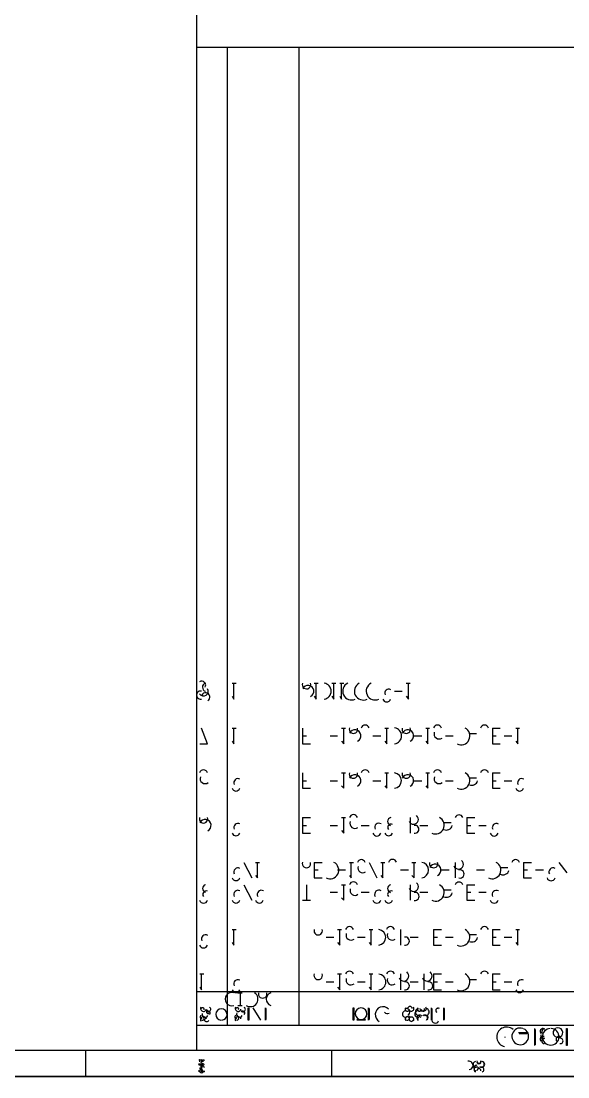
# Model space of a CAD drawing. Header units: millimetres. Extents: x 6 to 1147, y -20 to 811.
# Drawn here: x 762.1 to 943.8, y 30.5 to 381.3 of the extents above; entities that cross this region are included whole.
import ezdxf

# ---------------------------------------------------------------- set-up
doc = ezdxf.new("R2010")
doc.units = ezdxf.units.MM
for name, color, linetype in [('ARCS', 4, 'Continuous'), ('CURVES', 6, 'Continuous'), ('LINES', 7, 'Continuous'), ('RECTANGLES', 3, 'Continuous')]:
    doc.layers.add(name, color=color, linetype=linetype)

msp = doc.modelspace()

# ---------------------------------------------------------------- linework, layer by layer
at = {"layer": 'ARCS'}
for centre, radius, start, end in [((625.06, 268.06), 156.18, 270.022, 270.022), ((822.07, 160.63), 1.37, 331.8584, 119.5778), ((821.74, 157.39), 1.35, 77.4712, 283.0919), ((822.73, 158.68), 1.56, 213.0707, 31.8908), ((823.39, 156.73), 1.41, 301.866, 152.9279), ((823.72, 159.97), 1.37, 105.5928, 255.0686), ((856.93, 160.84), 1.4, 159.5901, 19.5731), ((857.44, 158.68), 1.93, 296.5651, 154.9831), ((862.48, 158.68), 2.66, 277.7652, 82.2348), ((871.9, 158.68), 2.93, 115.5139, 295.5139), ((875.8, 158.68), 2.95, 116.5651, 296.5651), ((879.7, 158.68), 2.93, 115.5139, 295.5139), ((884.26, 158.05), 1.32, 57.8477, 206.5651), ((883.6, 156.52), 1.4, 199.9831, 340.0169), ((876.43, 146.02), 1.39, 18.0343, 162.7185), ((900.49, 146.02), 1.39, 17.2815, 161.9657), ((916.12, 146.02), 1.39, 17.6501, 162.3499), ((872.53, 146.02), 1.39, 161.9657, 17.2815), ((873.04, 143.83), 1.98, 295.3879, 154.204), ((885.88, 143.83), 2.66, 277.8533, 82.321), ((890.11, 146.02), 1.39, 162.7185, 18.0343), ((890.59, 143.83), 1.99, 294.5901, 154.5731), ((901, 144.46), 1.67, 159.8637, 306.3844), ((908.32, 143.8), 2.95, 243.4349, 63.4349), ((822.73, 131.14), 1.39, 17.2815, 161.9657), ((823.24, 129.61), 1.66, 159.0265, 307.1169), ((872.53, 131.14), 1.39, 161.9657, 17.2815), ((873.04, 128.95), 1.98, 295.3879, 154.204), ((876.43, 131.14), 1.39, 18.0343, 162.7185), ((885.88, 128.98), 2.6, 277.9435, 82.0565), ((890.11, 131.14), 1.39, 162.7185, 18.0343), ((890.59, 128.95), 1.99, 294.5901, 154.5731), ((900.49, 131.14), 1.39, 17.2815, 161.9657), ((901, 129.61), 1.66, 159.0265, 307.1169), ((908.32, 128.98), 2.9, 242.9044, 62.9044), ((916.12, 131.14), 1.39, 17.6501, 162.3499), ((833.5, 126.82), 1.33, 198.4349, 341.5651), ((834.13, 128.29), 1.33, 59.0362, 206.0296), ((911.89, 129.43), 1.99, 246.413, 344.1975), ((927.82, 126.82), 1.33, 198.4349, 341.5651), ((928.45, 128.29), 1.33, 59.0362, 206.0296), ((822.73, 116.26), 1.39, 161.9657, 17.2815), ((823.24, 114.07), 1.98, 295.3879, 154.204), ((872.53, 116.26), 1.39, 17.2815, 161.9657), ((885.22, 115.39), 1.35, 102.5288, 256.9081), ((892.54, 116.05), 1.58, 199.9037, 53.3929), ((899.86, 114.1), 2.87, 243.9704, 63.9704), ((907.66, 116.26), 1.33, 18.4349, 161.5651), ((834.13, 113.41), 1.33, 59.0362, 206.0296), ((873.04, 114.73), 1.66, 159.0265, 307.1169), ((880.99, 113.41), 1.37, 56.6894, 205.0169), ((885.04, 113.41), 1.1, 65.4328, 216.8699), ((893.02, 112.78), 1.3, 256.6075, 103.3925), ((903.43, 114.55), 2.03, 245.0715, 344.7449), ((920.02, 113.41), 1.32, 57.8477, 206.5651), ((833.5, 111.94), 1.33, 198.4349, 341.5651), ((880.33, 111.94), 1.39, 198.0343, 342.7185), ((884.26, 111.94), 1.33, 198.4349, 341.5651), ((919.36, 111.94), 1.39, 197.6501, 342.3499), ((856.93, 101.38), 1.39, 161.9657, 17.2815), ((864.76, 99.22), 2.9, 242.9044, 62.9044), ((875.14, 101.38), 1.33, 18.4349, 161.5651), ((885.55, 101.38), 1.39, 18.0343, 162.7185), ((894.94, 99.22), 2.6, 276.6325, 83.3675), ((899.2, 101.38), 1.39, 162.3499, 17.6501), ((907.48, 101.17), 1.63, 199.29, 51.3402), ((918.7, 99.22), 2.87, 243.9704, 63.9704), ((926.5, 101.38), 1.33, 18.4349, 161.5651), ((834.13, 98.59), 1.37, 60.4222, 208.1416), ((875.62, 99.91), 1.58, 160.0963, 306.6071), ((899.68, 99.22), 1.97, 295.7693, 153.4349), ((907.96, 97.93), 1.37, 255.0686, 105.5928), ((922.27, 99.67), 2.03, 245.0715, 344.7449), ((938.89, 98.59), 1.37, 60.4222, 208.1416), ((833.5, 97.06), 1.33, 198.4349, 341.5651), ((872.53, 93.94), 1.39, 17.2815, 161.9657), ((892.54, 93.73), 1.58, 199.9037, 53.3929), ((907.66, 93.94), 1.33, 18.4349, 161.5651), ((938.23, 97.06), 1.39, 197.2815, 341.9657), ((823.72, 93.1), 1.31, 105.9454, 254.0546), ((823.57, 91.15), 1.14, 65.3231, 220.4261), ((834.13, 91.15), 1.37, 60.4222, 208.1416), ((841.93, 91.15), 1.37, 60.4222, 208.1416), ((873.04, 92.47), 1.63, 160.71, 308.6598), ((880.99, 91.15), 1.41, 58.134, 207.0721), ((885.04, 91.15), 1.15, 66.6148, 219.4007), ((885.22, 93.1), 1.3, 103.3925, 256.6075), ((893.02, 90.49), 1.35, 257.4712, 103.0919), ((899.86, 91.78), 2.87, 243.9704, 63.9704), ((903.43, 92.23), 2.03, 245.0715, 344.7449), ((920.02, 91.15), 1.36, 59.2645, 208.706), ((822.73, 89.62), 1.39, 198.0343, 342.7185), ((833.5, 89.62), 1.33, 198.4349, 341.5651), ((841.3, 89.62), 1.33, 198.4349, 341.5651), ((880.33, 89.62), 1.39, 198.0343, 342.7185), ((884.26, 89.62), 1.33, 198.4349, 341.5651), ((919.36, 89.62), 1.39, 197.6501, 342.3499), ((823.39, 76.3), 1.42, 58.815, 206.0535), ((860.83, 79.06), 1.39, 162.7185, 18.0343), ((871.24, 79.06), 1.39, 17.6501, 162.3499), ((871.72, 77.59), 1.63, 160.71, 308.6598), ((880.66, 76.9), 2.6, 276.6325, 83.3675), ((884.89, 79.06), 1.39, 17.2815, 161.9657), ((885.4, 77.59), 1.63, 160.71, 308.6598), ((908.32, 76.9), 2.9, 242.9044, 62.9044), ((916.12, 79.06), 1.39, 17.6501, 162.3499), ((822.73, 74.74), 1.39, 198.0343, 342.7185), ((889.78, 75.64), 1.35, 257.1957, 102.8043), ((911.89, 77.35), 1.99, 246.413, 344.1975), ((860.83, 64.24), 1.4, 160.4269, 20.4099), ((871.24, 64.24), 1.4, 19.9831, 160.0169), ((871.72, 62.71), 1.63, 160.71, 308.6598), ((880.66, 62.05), 2.66, 276.4108, 83.4431), ((884.89, 64.24), 1.4, 19.5731, 159.5901), ((885.4, 62.71), 1.63, 160.71, 308.6598), ((889.27, 64.03), 1.66, 200.6589, 53.8807), ((897.07, 64.03), 1.66, 200.6589, 53.8807), ((908.32, 62.08), 2.95, 243.4349, 63.4349), ((916.12, 64.24), 1.4, 19.9831, 160.0169), ((834.13, 61.42), 1.38, 61.0736, 207.0956), ((889.78, 60.76), 1.35, 257.1957, 102.8043), ((897.58, 60.76), 1.35, 257.1957, 102.8043), ((928.45, 61.42), 1.38, 61.0736, 207.0956), ((832.12, 56.38), 2.22, 71.0754, 288.9246), ((833.5, 59.86), 1.33, 198.4349, 341.5651), ((838.3, 56.38), 2.51, 236.6894, 56.6894), ((842.38, 58.12), 1.43, 165.3791, 14.6209), ((845.74, 56.38), 2.2, 107.4472, 252.5528), ((927.82, 59.86), 1.33, 198.4349, 341.5651), ((822.7, 53.23), 0.957, 153.4349, 348.3664), ((822.4, 52.99), 0.513, 336.3706, 162.646), ((824.32, 52.15), 0.632, 115.2011, 279.8658), ((824.35, 52.93), 0.788, 218.991, 64.44), ((828.64, 51.25), 1.89, 273.1364, 265.684), ((834.22, 53.23), 0.957, 153.4349, 348.3664), ((833.92, 52.99), 0.513, 336.3706, 162.646), ((835.84, 52.93), 0.783, 220.3645, 62.4472), ((840.52, 53.32), 1.33, 174.2894, 184.7636), ((844.42, 53.32), 1.15, 173.2902, 185.4403), ((875.08, 51.52), 1.92, 93.5763, 86.4237), ((878.74, 53.32), 1.15, 173.2902, 185.4403), ((882.37, 51.25), 2.6, 44.1048, 241.8868), ((890.41, 52.99), 0.68, 131.4237, 318.5763), ((890.17, 52.09), 1.13, 291.5014, 100.1755), ((891.34, 53.14), 0.782, 4.3987, 175.6013), ((891.82, 53.23), 0.845, 193.134, 30.5792), ((894.25, 52.09), 1.13, 100.1755, 291.5014), ((894.49, 52.99), 0.68, 131.4237, 318.5763), ((895.42, 53.14), 0.782, 175.6013, 4.3987), ((895.9, 53.23), 0.845, 193.134, 30.5792), ((896.59, 52.09), 1.13, 248.4986, 79.8245), ((900.58, 52.57), 0.672, 66.5014, 239.5345), ((900.73, 52.6), 0.784, 61.5571, 233.1301), ((903.64, 53.32), 1.09, 172.875, 185.7106), ((822.07, 50.47), 0.514, 106.3895, 295.0169), ((822.7, 49.54), 0.961, 10.008, 208.3008), ((822.37, 49.87), 0.569, 244.9831, 37.4054), ((823.21, 51.28), 0.969, 158.8387, 337.5206), ((823.75, 49.66), 0.766, 168.3106, 332.2415), ((824.23, 51.73), 0.68, 311.4237, 138.5763), ((833.59, 50.47), 0.514, 106.3895, 295.0169), ((834.22, 49.57), 0.957, 11.6336, 206.5651), ((833.89, 49.9), 0.531, 243.4349, 30.4655), ((834.7, 51.34), 0.993, 154.9831, 334.9831), ((835.75, 51.73), 0.68, 311.4237, 138.5763), ((844.42, 49.48), 1.15, 174.5597, 186.7098), ((843.94, 51.4), 0.553, 167.4712, 192.5288), ((878.74, 49.48), 1.15, 174.5597, 186.7098), ((878.32, 51.4), 0.612, 168.6901, 191.3099), ((883.81, 52.66), 1.12, 216.6071, 303.1785), ((889.9, 51.4), 1.08, 86.8202, 273.1798), ((890.41, 49.81), 0.68, 41.4237, 228.5763), ((890.41, 50.14), 0.822, 240.0184, 46.6366), ((891.82, 49.57), 0.845, 329.4208, 166.866), ((891.79, 49.72), 0.748, 172.1467, 337.1663), ((893.98, 51.4), 1.08, 86.8202, 273.1798), ((894.55, 50.14), 0.904, 38.047, 236.8215), ((894.49, 49.81), 0.68, 41.4237, 228.5763), ((896.29, 50.14), 0.904, 303.1785, 141.953), ((896.65, 50.2), 0.784, 298.4429, 126.8699), ((899.74, 49.57), 1.19, 171.3475, 336.5713), ((903.64, 49.48), 1.09, 174.2894, 187.125), ((903.22, 51.4), 0.553, 167.4712, 192.5288), ((923.47, 43.78), 3.29, 49.9554, 257.4067), ((928, 43.99), 2.78, 72.4201, 66.3295), ((935.59, 45.61), 0.983, 70.4633, 220.0303), ((935.98, 45.61), 0.823, 79.0459, 244.5367), ((938.14, 43.84), 2.77, 93.5763, 86.0995), ((940.54, 45.22), 1.59, 123.1113, 115.56), ((923.68, 43.72), 0.849, 171.8699, 188.1301), ((935.59, 42.97), 0.983, 70.4633, 220.0303), ((935.65, 44.08), 0.865, 149.3493, 310.3645), ((936.04, 42.46), 0.908, 97.5946, 262.4054), ((940.87, 42.97), 0.983, 70.4633, 220.0303), ((941.32, 42.46), 0.908, 262.4054, 97.5946), ((821.62, 35.62), 0.543, 341.5651, 144.4623), ((821.98, 35.5), 0.663, 5.1944, 174.8056), ((822.73, 35.2), 0.877, 65.0952, 226.4688), ((910.9, 34.33), 1.4, 276.9811, 103.0919), ((913.27, 34.69), 0.936, 99.1623, 290.7723), ((914.26, 35.68), 0.671, 169.6952, 10.3048), ((914.26, 35.5), 0.663, 174.8056, 5.1944), ((915.07, 34.69), 0.953, 245.8545, 77.2756), ((915.25, 34.69), 0.936, 249.2277, 80.8377), ((821.14, 33.04), 0.539, 249.444, 57.9946), ((821.38, 34.09), 0.687, 324.1623, 126.3844), ((821.38, 33.79), 0.624, 306.3844, 109.44), ((821.68, 32.74), 0.575, 221.1859, 20.556), ((822.04, 32.44), 0.612, 191.3099, 348.6901), ((822.43, 34.12), 0.654, 40.1009, 205.2011), ((822.76, 33.31), 0.984, 122.6192, 282.875), ((822.43, 34.33), 0.595, 30.0686, 196.3895), ((822.97, 33.31), 0.94, 113.7495, 278.1301), ((913.42, 33.43), 0.934, 70.9744, 259.0459), ((913.51, 32.92), 0.877, 46.4688, 245.0952), ((914.26, 32.62), 0.663, 354.8056, 185.1944), ((915.01, 32.92), 0.877, 294.9048, 133.5312)]:
    msp.add_arc(centre, radius, start, end, dxfattribs=at)
at = {"layer": 'CURVES'}
for p, q in [((832.84, 156.04), (832.84, 161.32)), ((860.2, 156.04), (860.2, 161.32)), ((866.08, 156.04), (866.08, 161.32)), ((868.6, 156.04), (868.6, 161.32)), ((890.8, 156.04), (890.8, 161.32)), ((832.24, 157), (832.84, 156.04)), ((859.48, 157), (860.2, 156.04)), ((865.36, 157), (866.08, 156.04)), ((868, 157), (868.6, 156.04)), ((890.08, 157), (890.8, 156.04)), ((824.08, 141.16), (822.04, 146.44)), ((832.84, 141.16), (832.84, 146.44)), ((855.64, 146.44), (855.64, 141.16)), ((869.32, 141.16), (869.32, 146.44)), ((883.6, 141.16), (883.6, 146.44)), ((897.28, 141.16), (897.28, 146.44)), ((918.76, 146.44), (918.76, 141.16)), ((927.16, 141.16), (927.16, 146.44)), ((821.44, 141.16), (824.08, 141.16)), ((832.24, 142.12), (832.84, 141.16)), ((855.64, 141.16), (858.28, 141.16)), ((868.6, 142.12), (869.32, 141.16)), ((883, 142.12), (883.6, 141.16)), ((896.56, 142.12), (897.28, 141.16)), ((918.76, 141.16), (921.28, 141.16)), ((926.56, 142.12), (927.16, 141.16)), ((855.64, 131.56), (855.64, 126.4)), ((869.32, 126.4), (869.32, 131.56)), ((883.6, 126.4), (883.6, 131.56)), ((897.28, 126.4), (897.28, 131.56)), ((918.76, 131.56), (918.76, 126.4)), ((855.64, 126.4), (858.28, 126.4)), ((868.6, 127.24), (869.32, 126.4)), ((883, 127.24), (883.6, 126.4)), ((896.56, 127.24), (897.28, 126.4)), ((918.76, 126.4), (921.28, 126.4)), ((855.64, 116.68), (855.64, 111.52)), ((869.32, 111.52), (869.32, 116.68)), ((910.24, 116.68), (910.24, 111.52)), ((868.6, 112.36), (869.32, 111.52)), ((855.64, 111.52), (858.28, 111.52)), ((910.24, 111.52), (912.88, 111.52)), ((840.64, 96.64), (840.64, 101.8)), ((859.48, 101.8), (859.48, 96.64)), ((871.84, 96.64), (871.84, 101.8)), ((882.28, 96.64), (882.28, 101.8)), ((892.72, 96.64), (892.72, 101.8)), ((929.08, 101.8), (929.08, 96.64)), ((840.04, 97.48), (840.64, 96.64)), ((859.48, 96.64), (862.12, 96.64)), ((871.24, 97.48), (871.84, 96.64)), ((881.68, 97.48), (882.28, 96.64)), ((892, 97.48), (892.72, 96.64)), ((929.08, 96.64), (931.72, 96.64)), ((869.32, 89.2), (869.32, 94.36)), ((910.24, 94.36), (910.24, 89.2)), ((868.6, 90.04), (869.32, 89.2)), ((910.24, 89.2), (912.88, 89.2)), ((832.84, 74.32), (832.84, 79.48)), ((868, 74.32), (868, 79.48)), ((878.44, 74.32), (878.44, 79.48)), ((899.2, 79.48), (899.2, 74.32)), ((918.76, 79.48), (918.76, 74.32)), ((927.16, 74.32), (927.16, 79.48)), ((832.24, 75.16), (832.84, 74.32)), ((867.28, 75.16), (868, 74.32)), ((877.72, 75.16), (878.44, 74.32)), ((899.2, 74.32), (901.84, 74.32)), ((918.76, 74.32), (921.28, 74.32)), ((926.56, 75.16), (927.16, 74.32)), ((822.04, 59.44), (822.04, 64.72)), ((868, 59.44), (868, 64.72)), ((878.44, 59.44), (878.44, 64.72)), ((899.2, 64.72), (899.2, 59.44)), ((918.76, 64.72), (918.76, 59.44)), ((821.44, 60.28), (822.04, 59.44)), ((867.28, 60.28), (868, 59.44)), ((877.72, 60.28), (878.44, 59.44)), ((899.2, 59.44), (901.84, 59.44)), ((918.76, 59.44), (921.28, 59.44)), ((822.76, 34), (822.28, 34.36)), ((823, 33.52), (822.76, 34))]:
    msp.add_line(p, q, dxfattribs=at)
at = {"layer": 'LINES'}
for p, q in [((820.36, 802.48), (820.36, 39.28)), ((820.36, 372.64), (1137.16, 372.64)), ((830.56, 372.64), (830.56, 47.68)), ((854.44, 372.64), (854.44, 47.68)), ((832.24, 161.32), (833.56, 161.32)), ((859.48, 161.32), (860.8, 161.32)), ((865.36, 161.32), (866.68, 161.32)), ((868, 161.32), (869.32, 161.32)), ((886.24, 158.68), (888.76, 158.68)), ((890.08, 161.32), (891.4, 161.32)), ((832.24, 146.44), (833.56, 146.44)), ((868.6, 146.44), (869.92, 146.44)), ((883, 146.44), (884.2, 146.44)), ((896.56, 146.44), (897.88, 146.44)), ((910.96, 144.64), (913.48, 144.64)), ((918.76, 146.44), (921.28, 146.44)), ((926.56, 146.44), (927.76, 146.44)), ((855.64, 143.8), (856.96, 143.8)), ((864.76, 143.8), (867.28, 143.8)), ((879.04, 143.8), (881.68, 143.8)), ((892.72, 143.8), (895.24, 143.8)), ((903.16, 143.8), (905.68, 143.8)), ((918.76, 143.8), (919.96, 143.8)), ((922.6, 143.8), (925.24, 143.8)), ((868.6, 131.56), (869.92, 131.56)), ((883, 131.56), (884.2, 131.56)), ((896.56, 131.56), (897.88, 131.56)), ((910.96, 129.88), (913.48, 129.88)), ((918.76, 131.56), (921.28, 131.56)), ((855.64, 128.92), (856.96, 128.92)), ((864.76, 128.92), (867.28, 128.92)), ((879.04, 128.92), (881.68, 128.92)), ((892.72, 128.92), (895.24, 128.92)), ((903.16, 128.92), (905.68, 128.92)), ((918.76, 128.92), (919.96, 128.92)), ((922.6, 128.92), (925.24, 128.92)), ((855.64, 116.68), (858.28, 116.68)), ((868.6, 116.68), (869.92, 116.68)), ((891.4, 116.68), (891.4, 111.52)), ((910.24, 116.68), (912.88, 116.68)), ((855.64, 114.04), (856.96, 114.04)), ((864.76, 114.04), (867.28, 114.04)), ((875.08, 114.04), (877.72, 114.04)), ((894.64, 114.04), (897.28, 114.04)), ((902.44, 115), (905.08, 115)), ((910.24, 114.04), (911.56, 114.04)), ((914.2, 114.04), (916.72, 114.04)), ((836.08, 101.8), (838.72, 96.64)), ((836.08, 101.8), (838.72, 96.64)), ((840.04, 101.8), (841.36, 101.8)), ((859.48, 101.8), (862.12, 101.8)), ((871.24, 101.8), (872.56, 101.8)), ((877.72, 101.8), (880.36, 96.64)), ((881.68, 101.8), (883, 101.8)), ((892, 101.8), (893.32, 101.8)), ((906.4, 101.8), (906.4, 96.64)), ((929.08, 101.8), (931.72, 101.8)), ((940.84, 101.8), (943.48, 98.32)), ((940.84, 101.8), (943.48, 98.32)), ((859.48, 99.28), (860.8, 99.28)), ((867.28, 99.28), (869.92, 99.28)), ((888.16, 99.28), (890.8, 99.28)), ((901.84, 99.28), (904.36, 99.28)), ((913.48, 99.28), (916.12, 99.28)), ((921.28, 100.12), (923.92, 100.12)), ((929.08, 99.28), (930.4, 99.28)), ((933.04, 99.28), (935.68, 99.28)), ((836.08, 94.36), (838.72, 89.2)), ((836.08, 94.36), (838.72, 89.2)), ((856.96, 94.36), (856.96, 89.2)), ((864.76, 91.84), (867.28, 91.84)), ((868.6, 94.36), (869.92, 94.36)), ((875.08, 91.84), (877.72, 91.84)), ((891.4, 94.36), (891.4, 89.2)), ((894.64, 91.84), (897.28, 91.84)), ((902.44, 92.68), (905.08, 92.68)), ((910.24, 94.36), (912.88, 94.36)), ((910.24, 91.84), (911.56, 91.84)), ((914.2, 91.84), (916.72, 91.84)), ((855.64, 89.2), (858.28, 89.2)), ((832.24, 79.48), (833.56, 79.48)), ((867.28, 79.48), (868.6, 79.48)), ((877.72, 79.48), (879.04, 79.48)), ((888.16, 79.48), (888.16, 74.32)), ((899.2, 79.48), (901.84, 79.48)), ((910.96, 77.8), (913.48, 77.8)), ((918.76, 79.48), (921.28, 79.48)), ((926.56, 79.48), (927.76, 79.48)), ((863.44, 76.96), (866.08, 76.96)), ((873.88, 76.96), (876.4, 76.96)), ((891.4, 76.96), (894.04, 76.96)), ((899.2, 76.96), (900.52, 76.96)), ((903.16, 76.96), (905.68, 76.96)), ((918.76, 76.96), (919.96, 76.96)), ((922.6, 76.96), (925.24, 76.96)), ((821.44, 64.72), (822.76, 64.72)), ((867.28, 64.72), (868.6, 64.72)), ((877.72, 64.72), (879.04, 64.72)), ((888.16, 64.72), (888.16, 59.44)), ((895.96, 64.72), (895.96, 59.44)), ((899.2, 64.72), (901.84, 64.72)), ((918.76, 64.72), (921.28, 64.72)), ((863.44, 62.08), (866.08, 62.08)), ((873.88, 62.08), (876.4, 62.08)), ((891.4, 62.08), (894.04, 62.08)), ((899.2, 62.08), (900.52, 62.08)), ((903.16, 62.08), (905.68, 62.08)), ((910.96, 62.92), (913.48, 62.92)), ((918.76, 62.08), (919.96, 62.08)), ((922.6, 62.08), (925.24, 62.08)), ((820.36, 58.84), (1137.16, 58.84)), ((834.16, 58.48), (835.6, 58.48)), ((834.88, 58.48), (834.88, 54.28)), ((834.16, 54.28), (835.6, 54.28)), ((839.08, 53.44), (841.6, 49.36)), ((843.16, 53.44), (843.16, 49.36)), ((843.4, 53.2), (843.4, 49.6)), ((877.48, 53.44), (877.48, 49.36)), ((877.72, 53.2), (877.72, 49.6)), ((898.36, 53.44), (898.36, 49.36)), ((898.6, 53.2), (898.6, 49.6)), ((902.44, 53.44), (902.44, 49.36)), ((902.68, 53.2), (902.68, 49.6)), ((820.36, 47.68), (1137.16, 47.68)), ((932.68, 46.6), (932.68, 40.96)), ((932.92, 46.24), (932.92, 41.2)), ((927.4, 45.28), (930.64, 45.28)), ((927.64, 44.92), (930.28, 44.92)), ((783.52, 39.28), (783.52, 30.64)), ((865.24, 39.04), (865.24, 30.52)), ((42.88, 30.64), (1146.64, 30.64))]:
    msp.add_line(p, q, dxfattribs=at)
at = {"layer": 'RECTANGLES'}
for p, q in [((837.52, 53.44), (837.76, 53.44)), ((837.52, 49.36), (837.52, 53.44)), ((837.76, 53.44), (837.76, 49.36)), ((872.44, 53.44), (872.68, 53.44)), ((872.44, 49.36), (872.44, 53.44)), ((872.68, 53.44), (872.68, 49.36)), ((837.76, 49.36), (837.52, 49.36)), ((872.68, 49.36), (872.44, 49.36)), ((873.76, 49.6), (876.4, 49.6)), ((873.76, 49.36), (873.76, 49.6)), ((876.4, 49.36), (873.76, 49.36)), ((876.4, 49.6), (876.4, 49.36)), ((943.36, 46.6), (943.6, 46.6)), ((943.36, 40.96), (943.36, 46.6)), ((943.6, 46.6), (943.6, 40.96)), ((1137.16, 39.28), (52.24, 39.28)), ((943.6, 40.96), (943.36, 40.96)), ((1146.64, 30.64), (42.88, 30.64))]:
    msp.add_line(p, q, dxfattribs=at)

doc.saveas('drawing.dxf')
